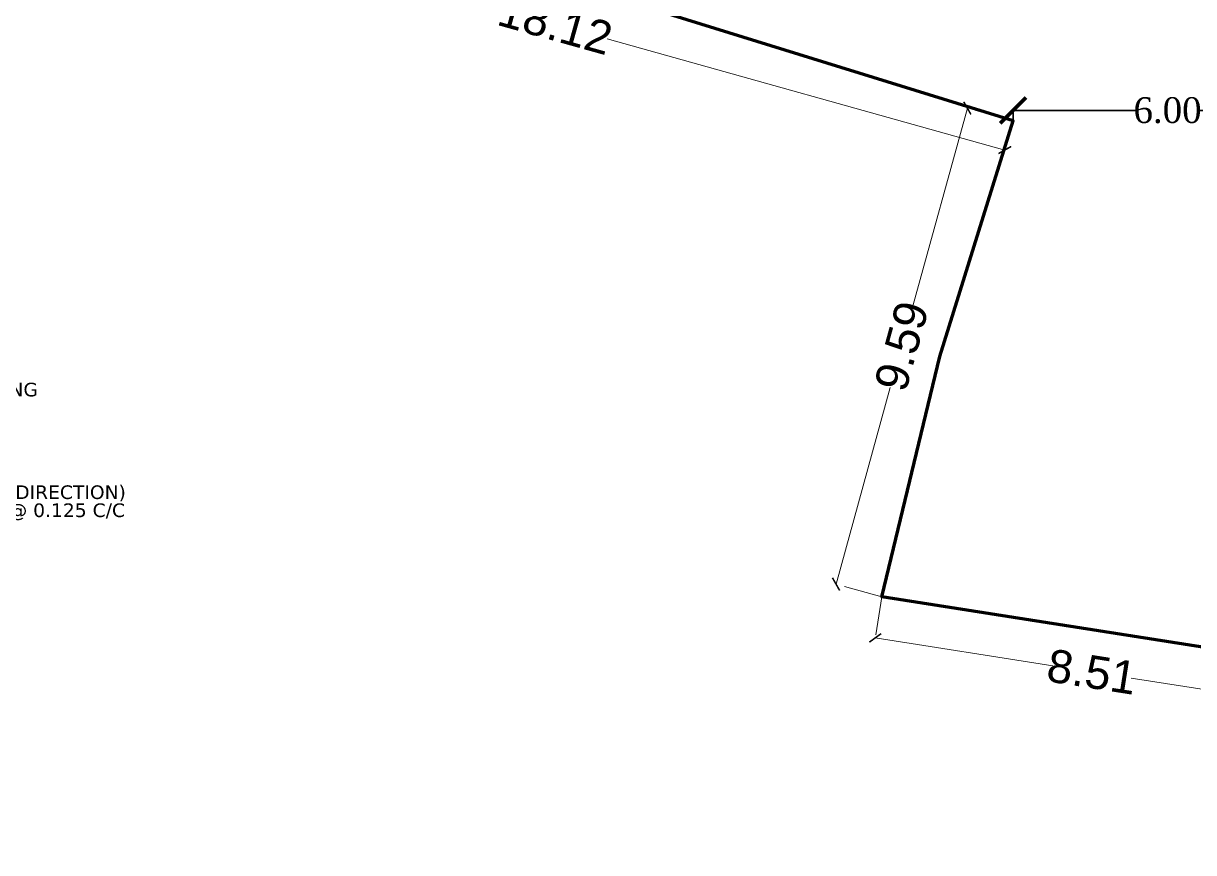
# Model space of a CAD drawing. Header units: metres. Extents: x 0 to 63445, y 32357 to 32804.
# Drawn here: x 62952.29 to 62975.01, y 32687.53 to 32703.64 of the extents above; entities that cross this region are included whole.
import ezdxf

# ---------------------------------------------------------------- set-up
doc = ezdxf.new("R2010")
doc.units = ezdxf.units.M
doc.header["$MEASUREMENT"] = 0
doc.header["$PDMODE"] = 34
doc.header["$PDSIZE"] = -10
for name, pattern in [('ACAD_ISO03W100', [30, 12, -18]), ('DASHED2', [0.375, 0.25, -0.125]), ('HIDDEN', [9.525, 6.35, -3.175])]:
    doc.linetypes.add(name, pattern=pattern)
doc.layers.get('0').update_dxf_attribs({"lineweight": 25})
for name, color, linetype, lineweight in [('ar-cut', 171, 'ACAD_ISO03W100', 13), ('DIM', 56, 'Continuous', 20), ('site', 15, 'Continuous', 50), ('wall', 7, 'Continuous', 30)]:
    doc.layers.add(name, color=color, linetype=linetype, lineweight=lineweight)
doc.styles.get("Standard").update_dxf_attribs({"font": 'arial.ttf', "height": 0.4})
doc.styles.add('style1', font='verdana.ttf', dxfattribs={"height": 8})
doc.styles.add('TNR', font='times.ttf', dxfattribs={"height": 0.5})
doc.dimstyles.new('ARCHANA', dxfattribs={"dimscale": 0, "dimtxt": 0.5, "dimasz": 0.5, "dimexe": 0, "dimexo": 0, "dimgap": 0, "dimtad": 0, "dimzin": 0, "dimdsep": 46, "dimtxsty": 'TNR', "dimblk": 'ARCHTICK', "dimcen": 0.09, "dimclrd": 36, "dimclre": 36, "dimclrt": 7, "dimadec": 0, "dimazin": 0, "dimtfac": 1, "dimtofl": 0, "dimtmove": 0, "dimatfit": 3, "dimldrblk": 'ARCHTICK', "dimfxl": 1, "dimfrac": 2, "dimtolj": 1, "dimtzin": 0, "dimlwd": -1, "dimlwe": -1, "dimarcsym": 0})

# ---------------------------------------------------------------- blocks, each defined once
blk = doc.blocks.new('_ArchTick')
at = {"color": 0, "linetype": 'ByBlock', "const_width": 0.15}
blk.add_lwpolyline([(-0.5, -0.5), (0.5, 0.5)], dxfattribs=at)
blk = doc.blocks.new('*D123')
at = {"layer": 'Defpoints', "color": 0, "linetype": 'HIDDEN', "ltscale": 3, "transparency": 16777216}
for p in [(62954.05, 32706.629), (62971.503, 32701.747), (62971.343, 32701.177)]:
    blk.add_point(p, dxfattribs=at)
at = {"layer": 'DIM', "color": 36, "linetype": 'DASHED2', "ltscale": 3, "transparency": 16777216}
for p, q in [((62954.05, 32706.629), (62953.891, 32706.059)), ((62971.503, 32701.747), (62971.343, 32701.177))]:
    blk.add_line(p, q, dxfattribs=at)
at = {"layer": 'DIM', "ltscale": 3, "transparency": 16777216}
for p, q in [((62953.891, 32706.059), (62961.609, 32703.9)), ((62971.343, 32701.177), (62963.625, 32703.336))]:
    blk.add_line(p, q, dxfattribs=at)
at = {"layer": 'DIM', "linetype": 'HIDDEN', "ltscale": 3, "transparency": 16777216, "xscale": 0.2, "yscale": 0.2, "zscale": 0.2}
for p, rotation in [((62953.891, 32706.059), 164.3714113510337), ((62971.343, 32701.177), 344.3714113510337)]:
    blk.add_blockref('_ArchTick', p, dxfattribs=dict(at, rotation=rotation))
at = {"layer": 'DIM', "linetype": 'HIDDEN', "ltscale": 3, "transparency": 16777216, "insert": (62962.617, 32703.618), "char_height": 0.4, "attachment_point": 5, "rotation": 344.3714}
blk.add_mtext('\\A1;{\\H1.6x;18.12}', dxfattribs=at)
blk = doc.blocks.new('*D124')
at = {"layer": 'Defpoints', "color": 0, "linetype": 'HIDDEN', "ltscale": 3, "transparency": 16777216}
for p in [(62971.503, 32701.747), (62968.067, 32692.748), (62968.954, 32692.503)]:
    blk.add_point(p, dxfattribs=at)
at = {"layer": 'DIM', "ltscale": 3, "transparency": 16777216}
for p, q in [((62970.616, 32701.991), (62969.562, 32698.172)), ((62968.067, 32692.748), (62969.12, 32696.568))]:
    blk.add_line(p, q, dxfattribs=at)
at = {"layer": 'DIM', "color": 36, "linetype": 'DASHED2', "ltscale": 3, "transparency": 16777216}
for p, q in [((62971.503, 32701.747), (62970.616, 32701.991)), ((62968.954, 32692.503), (62968.067, 32692.748))]:
    blk.add_line(p, q, dxfattribs=at)
at = {"layer": 'DIM', "linetype": 'HIDDEN', "ltscale": 3, "transparency": 16777216, "xscale": 0.2, "yscale": 0.2, "zscale": 0.2}
for p, rotation in [((62970.616, 32701.991), 74.58226266344519), ((62968.067, 32692.748), 254.5822626634452)]:
    blk.add_blockref('_ArchTick', p, dxfattribs=dict(at, rotation=rotation))
at = {"layer": 'DIM', "linetype": 'HIDDEN', "ltscale": 3, "transparency": 16777216, "insert": (62969.341, 32697.37), "char_height": 0.4, "attachment_point": 5, "rotation": 74.5823}
blk.add_mtext('\\A1;{\\H1.6x;9.59}', dxfattribs=at)
blk = doc.blocks.new('*D125')
at = {"layer": 'Defpoints', "color": 0, "linetype": 'HIDDEN', "ltscale": 3, "transparency": 16777216}
for p in [(62968.954, 32692.503), (62968.828, 32691.704), (62977.365, 32691.183)]:
    blk.add_point(p, dxfattribs=at)
at = {"layer": 'DIM', "color": 36, "linetype": 'DASHED2', "ltscale": 3, "transparency": 16777216}
for p, q in [((62968.954, 32692.503), (62968.828, 32691.704)), ((62977.365, 32691.183), (62977.239, 32690.384))]:
    blk.add_line(p, q, dxfattribs=at)
at = {"layer": 'DIM', "ltscale": 3, "transparency": 16777216}
for p, q in [((62968.828, 32691.704), (62972.273, 32691.164)), ((62977.239, 32690.384), (62973.794, 32690.925))]:
    blk.add_line(p, q, dxfattribs=at)
at = {"layer": 'DIM', "linetype": 'HIDDEN', "ltscale": 3, "transparency": 16777216, "xscale": 0.2, "yscale": 0.2, "zscale": 0.2}
for p, rotation in [((62968.828, 32691.704), 171.0812906193132), ((62977.239, 32690.384), 351.0812906193132)]:
    blk.add_blockref('_ArchTick', p, dxfattribs=dict(at, rotation=rotation))
at = {"layer": 'DIM', "linetype": 'HIDDEN', "ltscale": 3, "transparency": 16777216, "insert": (62973.034, 32691.044), "char_height": 0.4, "attachment_point": 5, "rotation": 351.0813}
blk.add_mtext('\\A1;{\\H1.6x;8.51}', dxfattribs=at)
blk = doc.blocks.new('*D145')
at = {"layer": 'Defpoints', "color": 0, "ltscale": 0.5, "transparency": 16777216}
for p in [(62977.501, 32701.947), (62971.503, 32701.747), (62977.501, 32701.747)]:
    blk.add_point(p, dxfattribs=at)
at = {"layer": 'wall', "color": 36, "ltscale": 0.5, "transparency": 16777216}
for p, q in [((62971.503, 32701.747), (62971.503, 32701.947)), ((62971.503, 32701.947), (62973.885, 32701.947)), ((62977.501, 32701.947), (62975.119, 32701.947)), ((62977.501, 32701.747), (62977.501, 32701.947))]:
    blk.add_line(p, q, dxfattribs=at)
at = {"layer": 'wall', "color": 36, "ltscale": 0.5, "transparency": 16777216, "xscale": 0.5, "yscale": 0.5, "zscale": 0.5, "rotation": 180}
blk.add_blockref('_ArchTick', (62971.503, 32701.947), dxfattribs=at)
at = {"layer": 'wall', "color": 36, "ltscale": 0.5, "transparency": 16777216, "xscale": 0.5, "yscale": 0.5, "zscale": 0.5}
blk.add_blockref('_ArchTick', (62977.501, 32701.947), dxfattribs=at)
at = {"layer": 'wall', "color": 7, "ltscale": 0.5, "transparency": 16777216, "insert": (62974.502, 32701.947), "char_height": 0.5, "attachment_point": 5, "style": 'TNR'}
blk.add_mtext('\\A1;6.00', dxfattribs=at)
blk = doc.blocks.new('A$C4CF965F9')
at = {"style": 'style1'}
for s, p in [('SAND FILLING', (3.5324, 0.3801)), ('(BOTH DIRECTION)', (3.7302, -0.1141)), ('10%%C @ 0.125 C/C ', (3.8031, -0.201))]:
    blk.add_text(s, height=0.065616, dxfattribs=at).set_placement(p)
blk = doc.blocks.new('*D869')
at = {"layer": 'Defpoints', "color": 0, "ltscale": 3, "transparency": 16777216}
for p in [(0.832, 32714.342), (63267.277, 32714.342), (0, 32701.59)]:
    blk.add_point(p, dxfattribs=at)
at = {"layer": 'DIM', "ltscale": 3, "transparency": 16777216}
for p, q in [((5.832, 32714.342), (0.832, 32714.342)), ((0.832, 32714.342), (0.832, 32708.36)), ((0.832, 32701.59), (0.832, 32707.571)), ((0, 32701.59), (0.832, 32701.59))]:
    blk.add_line(p, q, dxfattribs=at)
at = {"layer": 'DIM', "ltscale": 3, "transparency": 16777216, "xscale": 0.05, "yscale": 0.05, "zscale": 0.05}
for p, rotation in [((0.832, 32714.342), 90), ((0.832, 32701.59), 270)]:
    blk.add_blockref('_ArchTick', p, dxfattribs=dict(at, rotation=rotation))
at = {"layer": 'DIM', "color": 7, "ltscale": 3, "transparency": 16777216, "insert": (0.832, 32707.966), "char_height": 0.4, "attachment_point": 5, "rotation": 90}
blk.add_mtext('\\A1;{\\H0.6x;12.75}', dxfattribs=at)
blk = doc.blocks.new('*D876')
at = {"layer": 'Defpoints', "color": 0, "ltscale": 3, "transparency": 16777216}
for p in [(0.832, 32691.245), (63267.277, 32691.245), (0, 32678.494)]:
    blk.add_point(p, dxfattribs=at)
at = {"layer": 'DIM', "ltscale": 3, "transparency": 16777216}
for p, q in [((5.832, 32691.245), (0.832, 32691.245)), ((0.832, 32691.245), (0.832, 32685.264)), ((0.832, 32678.494), (0.832, 32684.475)), ((0, 32678.494), (0.832, 32678.494))]:
    blk.add_line(p, q, dxfattribs=at)
at = {"layer": 'DIM', "ltscale": 3, "transparency": 16777216, "xscale": 0.05, "yscale": 0.05, "zscale": 0.05}
for p, rotation in [((0.832, 32691.245), 90), ((0.832, 32678.494), 270)]:
    blk.add_blockref('_ArchTick', p, dxfattribs=dict(at, rotation=rotation))
at = {"layer": 'DIM', "color": 7, "ltscale": 3, "transparency": 16777216, "insert": (0.832, 32684.87), "char_height": 0.4, "attachment_point": 5, "rotation": 90}
blk.add_mtext('\\A1;{\\H0.6x;12.75}', dxfattribs=at)

msp = doc.modelspace()

# ---------------------------------------------------------------- linework, layer by layer
at = {"layer": 'site', "lineweight": 60}
msp.add_lwpolyline([(63068.7688, 32709.3829), (63051.9933, 32707.4816), (63053.1793, 32689.2969), (63027.6613, 32689.3251), (63011.4583, 32689.3251), (62994.3602, 32689.4747), (62985.776, 32689.8635), (62977.3649, 32691.1834), (62968.9537, 32692.5034), (62970.0846, 32697.1696), (62971.5028, 32701.7467), (62965.1735, 32703.7078), (62959.1315, 32705.5799), (62954.0502, 32706.629), (62954.9382, 32710.9304), (62955.7833, 32715.0234), (62956.8554, 32722.007), (62957.9274, 32728.9906), (62981.2569, 32728.7333), (63002.9459, 32728.7333), (63022.0278, 32728.6006), (63035.1352, 32728.6811), (63046.8012, 32728.7618), (63058.4683, 32728.8426)], dxfattribs=at)

# ---------------------------------------------------------------- block references
at = {"layer": 'ar-cut', "ltscale": 0.005, "xscale": 4.032000000000407, "yscale": 4.032000000000407, "zscale": 4.032000000000407}
msp.add_blockref('A$C4CF965F9', (62935.806, 32694.8612), dxfattribs=at)

# ---------------------------------------------------------------- dimensions: what is measured, and where the dimension line sits
at = {"layer": 'DIM', "ltscale": 3}
for base, p1, p2, picture, middle in [((0.8318, 32714.3415), (0, 32701.5903), (63267.2772, 32714.3415), '*D869', (0.8318, 32707.9659)), ((0.8318, 32691.2455), (0, 32678.4943), (63267.2772, 32691.2455), '*D876', (0.8318, 32684.8699))]:
    dim = msp.add_linear_dim(base=base, p1=p1, p2=p2, angle=90, text='{\\H0.6x;<>}', dimstyle='ARCHANA', override={"dimscale": 1, "dimtxt": 0.278, "dimasz": 0.05, "dimtxsty": 'Standard', "dimclrd": 256, "dimclre": 256, "dimfxl": 5, "dimfxlon": 1, "dimarcsym": 1}, dxfattribs=at)
    dim.commit()
    dim.dimension.update_dxf_attribs({"geometry": picture, "text_midpoint": middle})
at = {"layer": 'DIM', "linetype": 'HIDDEN', "ltscale": 3}
for p1, p2, distance, picture, middle in [((62954.0502, 32706.629), (62971.5028, 32701.7467), -0.5915, '*D123', (62962.6171, 32703.6182)), ((62971.5028, 32701.7467), (62968.9537, 32692.5034), -0.9201, '*D124', (62969.3413, 32697.3697)), ((62977.3649, 32691.1834), (62968.9537, 32692.5034), 0.8089, '*D125', (62973.0339, 32691.0442))]:
    dim = msp.add_aligned_dim(p1=p1, p2=p2, distance=distance, text='{\\H1.6x;<>}', dimstyle='ARCHANA', override={"dimscale": 1, "dimtxt": 0.278, "dimasz": 0.2, "dimtxsty": 'Standard', "dimclrd": 256, "dimclrt": 256, "dimfxlon": 1, "dimarcsym": 1}, dxfattribs=at)
    dim.commit()
    dim.dimension.update_dxf_attribs({"geometry": picture, "text_midpoint": middle})
at = {"layer": 'wall', "ltscale": 0.5}
dim = msp.add_linear_dim(base=(62977.5007, 32701.947), p1=(62971.5028, 32701.7467), p2=(62977.5007, 32701.7467), dimstyle='ARCHANA', override={"dimscale": 1, "dimfxl": 6, "dimarcsym": 1}, dxfattribs=at)
dim.commit()
dim.dimension.update_dxf_attribs({"geometry": '*D145', "text_midpoint": (62974.5017, 32701.947)})

doc.saveas('drawing.dxf')
